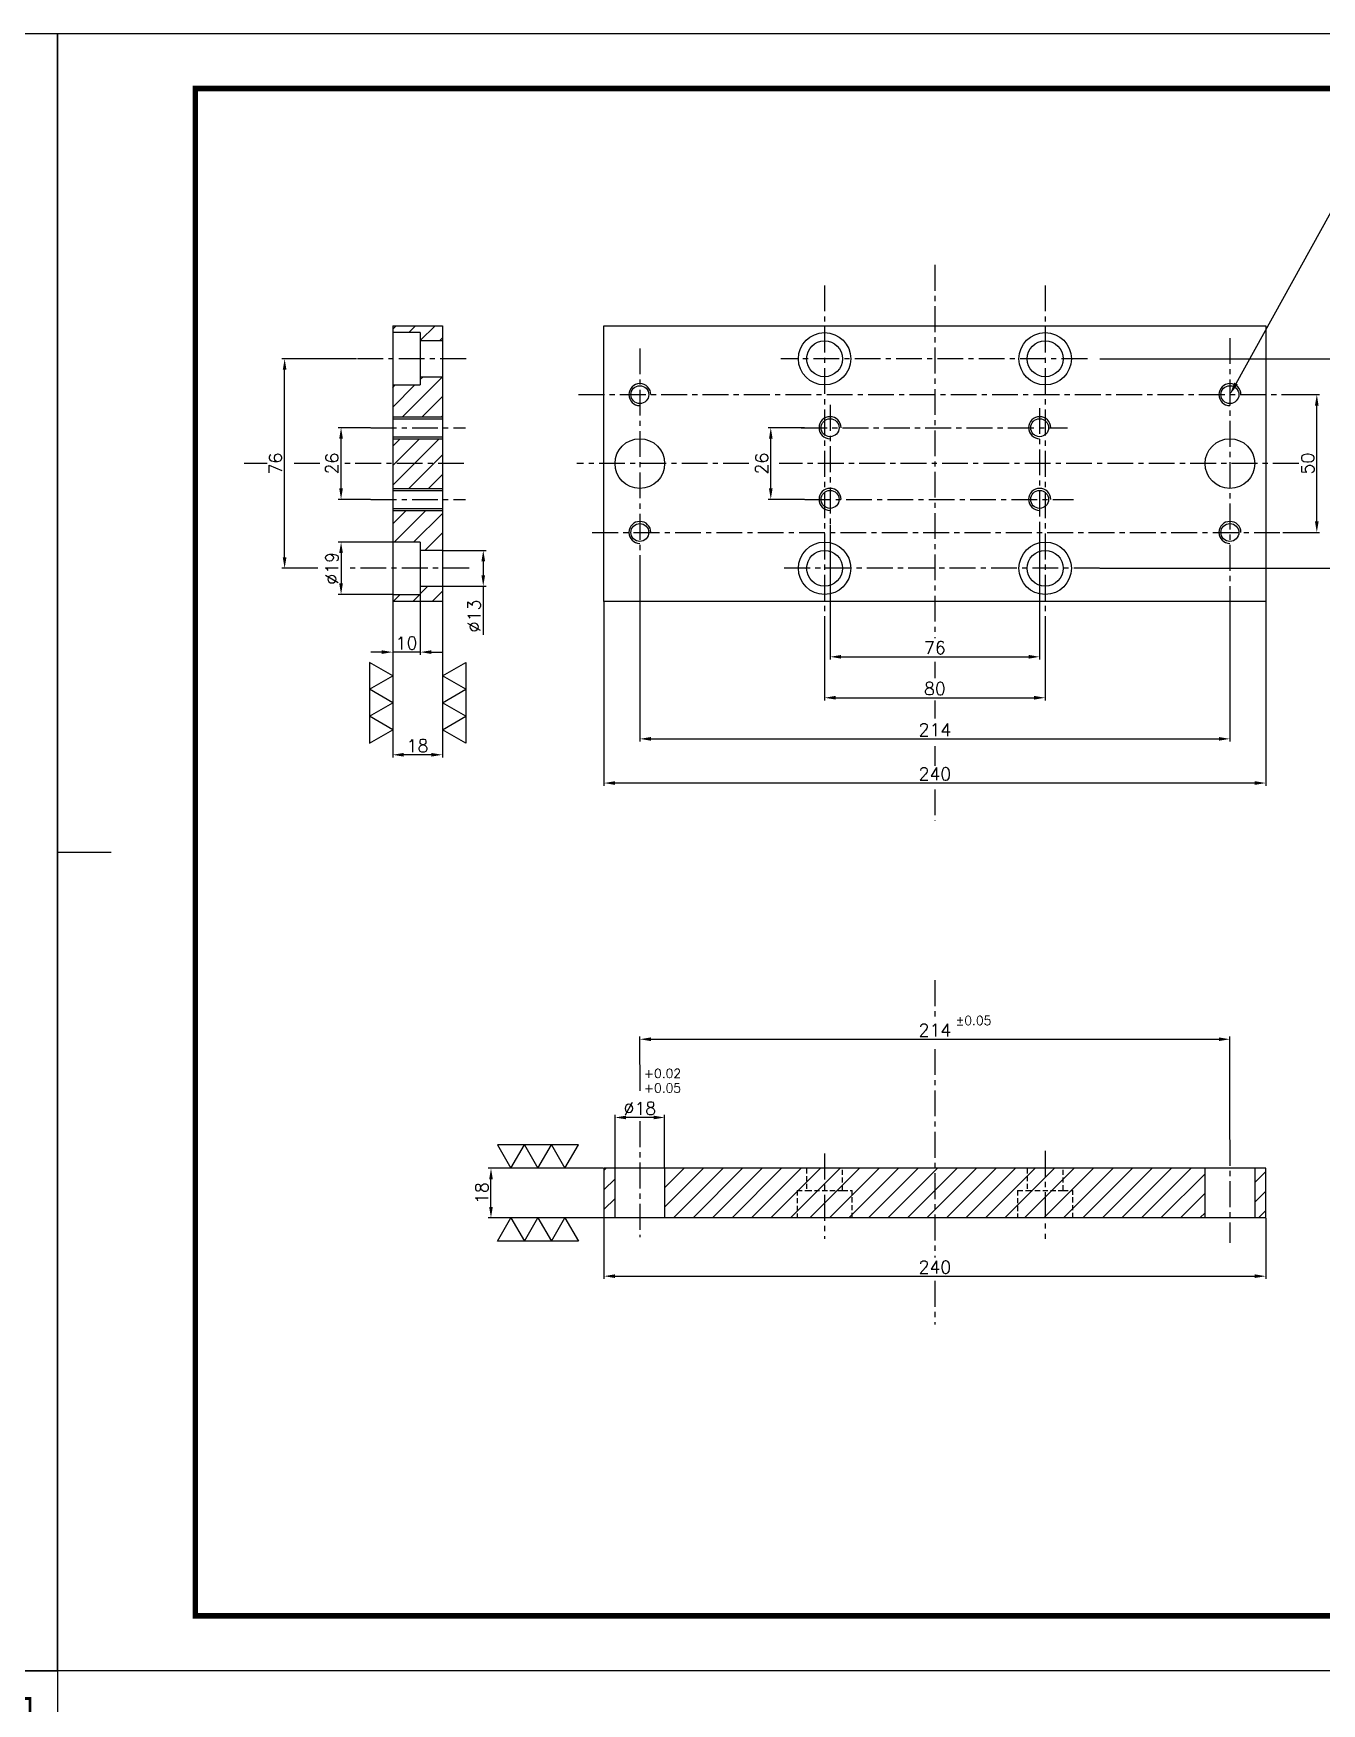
# Model space of a CAD drawing. Extents: x -13768 to 18086, y -10615 to 1188.
# Drawn here: x 5549 to 6017, y -1784 to -1178 of the extents above; entities that cross this region are included whole.
import ezdxf
from ezdxf import colors
from ezdxf.entities.mleader import LeaderData, LeaderLine
from ezdxf.math import Vec2, Vec3

# ---------------------------------------------------------------- set-up
doc = ezdxf.new("R2010")
doc.units = 0
doc.header["$LTSCALE"] = 7.5
doc.header["$MEASUREMENT"] = 0
doc.linetypes.add('CENTER', pattern=[2, 1.25, -0.25, 0.25, -0.25])
doc.linetypes.add('HIDDEN', pattern=[0.375, 0.25, -0.125])
doc.layers.get('0').update_dxf_attribs({"linetype": 'CONTINUOUS'})
doc.layers.get('DEFPOINTS').update_dxf_attribs({"linetype": 'CONTINUOUS'})
for name, color, linetype in [('0-CO', 3, 'CONTINUOUS'), ('CL', 1, 'CENTER'), ('CO', 3, 'CONTINUOUS'), ('FI', 1, 'CONTINUOUS'), ('OC', 1, 'HIDDEN'), ('RY', 5, 'CONTINUOUS')]:
    doc.layers.add(name, color=color, linetype=linetype)
doc.styles.add('ROMANS', font='ROMANS.SHX')
doc.dimstyles.new('2', dxfattribs={"dimscale": 2, "dimtxt": 2.3, "dimasz": 2, "dimexe": 0.5, "dimexo": 0.0625, "dimgap": 0.5, "dimtad": 1, "dimdec": 4, "dimdsep": 46, "dimtxsty": 'ROMANS', "dimcen": -2, "dimclrt": 7, "dimadec": 0, "dimazin": 0, "dimtfac": 0.869565, "dimtdec": 4, "dimtmove": 0, "dimatfit": 3, "dimfxl": 1, "dimtolj": 1, "dimarcsym": 0})

# ---------------------------------------------------------------- blocks, each defined once
blk = doc.blocks.new('A3G')
for p, q in [((235, 292), (235, 297)), ((0, 148.5), (9.75, 148.5)), ((235, 5), (235, 0))]:
    blk.add_line(p, q)
blk.add_lwpolyline([(0, 297), (420, 297), (420, 0), (0, 0)], close=True)
at = {"const_width": 1}
blk.add_lwpolyline([(25, 287), (410, 287), (410, 10), (25, 10)], close=True, dxfattribs=at)
blk = doc.blocks.new('*D558')
at = {"layer": 'CO', "color": 0, "lineweight": -2}
for p, q in [((5838.38, -1356.3), (5838.38, -1405.13)), ((5914.38, -1356.58), (5914.38, -1405.13)), ((5842.38, -1404.13), (5910.38, -1404.13))]:
    blk.add_line(p, q, dxfattribs=at)
at = {"layer": 'CO', "color": 0}
for points in [[(5842.38, -1403.46), (5842.38, -1404.8), (5838.38, -1404.13)], [(5910.38, -1403.46), (5910.38, -1404.8), (5914.38, -1404.13)]]:
    blk.add_solid(points, dxfattribs=at)
at = {"layer": 'DEFPOINTS', "color": 0}
for p in [(5838.38, -1356.17), (5914.38, -1356.46), (5914.38, -1404.13)]:
    blk.add_point(p, dxfattribs=at)
at = {"layer": 'CO', "color": 7, "insert": (5876.38, -1400.83), "char_height": 4.6, "attachment_point": 5, "style": 'ROMANS'}
blk.add_mtext('\\A1;76', dxfattribs=at)
blk = doc.blocks.new('*D559')
at = {"layer": 'CO', "color": 0, "lineweight": -2}
for p, q in [((5836.38, -1390.65), (5836.38, -1419.98)), ((5916.38, -1390.65), (5916.38, -1419.98)), ((5840.38, -1418.98), (5912.38, -1418.98))]:
    blk.add_line(p, q, dxfattribs=at)
at = {"layer": 'CO', "color": 0}
for points in [[(5840.38, -1418.31), (5840.38, -1419.64), (5836.38, -1418.98)], [(5912.38, -1418.31), (5912.38, -1419.64), (5916.38, -1418.98)]]:
    blk.add_solid(points, dxfattribs=at)
at = {"layer": 'DEFPOINTS', "color": 0}
for p in [(5836.38, -1390.53), (5916.38, -1390.53), (5916.38, -1418.98)]:
    blk.add_point(p, dxfattribs=at)
at = {"layer": 'CO', "color": 7, "insert": (5876.38, -1415.68), "char_height": 4.6, "attachment_point": 5, "style": 'ROMANS'}
blk.add_mtext('\\A1;80', dxfattribs=at)
blk = doc.blocks.new('*D560')
at = {"layer": 'CO', "color": 0, "lineweight": -2}
for p, q in [((5769.38, -1376.06), (5769.38, -1434.89)), ((5983.38, -1379.17), (5983.38, -1434.89)), ((5773.38, -1433.89), (5979.38, -1433.89))]:
    blk.add_line(p, q, dxfattribs=at)
at = {"layer": 'CO', "color": 0}
for points in [[(5773.38, -1433.23), (5773.38, -1434.56), (5769.38, -1433.89)], [(5979.38, -1433.23), (5979.38, -1434.56), (5983.38, -1433.89)]]:
    blk.add_solid(points, dxfattribs=at)
at = {"layer": 'DEFPOINTS', "color": 0}
for p in [(5769.38, -1375.93), (5983.38, -1379.04), (5983.38, -1433.89)]:
    blk.add_point(p, dxfattribs=at)
at = {"layer": 'CO', "color": 7, "insert": (5876.38, -1430.59), "char_height": 4.6, "attachment_point": 5, "style": 'ROMANS'}
blk.add_mtext('\\A1;214', dxfattribs=at)
blk = doc.blocks.new('*D561')
at = {"layer": 'CO', "color": 0, "lineweight": -2}
for p, q in [((5756.38, -1384.15), (5756.38, -1450.92)), ((5996.38, -1384.15), (5996.38, -1450.92)), ((5992.38, -1449.92), (5760.38, -1449.92))]:
    blk.add_line(p, q, dxfattribs=at)
at = {"layer": 'CO', "color": 0}
for points in [[(5760.38, -1449.25), (5760.38, -1450.59), (5756.38, -1449.92)], [(5992.38, -1449.25), (5992.38, -1450.59), (5996.38, -1449.92)]]:
    blk.add_solid(points, dxfattribs=at)
at = {"layer": 'DEFPOINTS', "color": 0}
for p in [(5756.38, -1384.03), (5996.38, -1384.03), (5756.38, -1449.92)]:
    blk.add_point(p, dxfattribs=at)
at = {"layer": 'CO', "color": 7, "insert": (5876.38, -1446.62), "char_height": 4.6, "attachment_point": 5, "style": 'ROMANS'}
blk.add_mtext('\\A1;240', dxfattribs=at)
blk = doc.blocks.new('*D562')
at = {"layer": 'CO', "color": 0, "lineweight": -2}
for p, q in [((6002.55, -1309.03), (6015.9, -1309.03)), ((6014.9, -1355.03), (6014.9, -1313.03)), ((6002.55, -1359.03), (6015.9, -1359.03))]:
    blk.add_line(p, q, dxfattribs=at)
at = {"layer": 'CO', "color": 0}
for points in [[(6014.23, -1313.03), (6015.56, -1313.03), (6014.9, -1309.03)], [(6014.23, -1355.03), (6015.56, -1355.03), (6014.9, -1359.03)]]:
    blk.add_solid(points, dxfattribs=at)
at = {"layer": 'DEFPOINTS', "color": 0}
for p in [(6002.43, -1309.03), (6014.9, -1309.03), (6002.43, -1359.03)]:
    blk.add_point(p, dxfattribs=at)
at = {"layer": 'CO', "color": 7, "insert": (6011.6, -1334.03), "char_height": 4.6, "attachment_point": 5, "rotation": 90, "style": 'ROMANS'}
blk.add_mtext('\\A1;50', dxfattribs=at)
blk = doc.blocks.new('*D563')
at = {"layer": 'CO', "color": 0, "lineweight": -2}
for p, q in [((5936.24, -1296.03), (6031.94, -1296.03)), ((6030.94, -1368.03), (6030.94, -1300.03)), ((5936.24, -1372.03), (6031.94, -1372.03))]:
    blk.add_line(p, q, dxfattribs=at)
at = {"layer": 'CO', "color": 0}
for points in [[(6030.27, -1300.03), (6031.61, -1300.03), (6030.94, -1296.03)], [(6030.27, -1368.03), (6031.61, -1368.03), (6030.94, -1372.03)]]:
    blk.add_solid(points, dxfattribs=at)
at = {"layer": 'DEFPOINTS', "color": 0}
for p in [(5936.12, -1296.03), (6030.94, -1296.03), (5936.12, -1372.03)]:
    blk.add_point(p, dxfattribs=at)
at = {"layer": 'CO', "color": 7, "insert": (6027.64, -1334.03), "char_height": 4.6, "attachment_point": 5, "rotation": 90, "style": 'ROMANS'}
blk.add_mtext('\\A1;76', dxfattribs=at)
blk = doc.blocks.new('*D564')
at = {"layer": 'CO', "color": 0, "lineweight": -2}
for p, q in [((5829.04, -1321.03), (5815.87, -1321.03)), ((5816.87, -1343.03), (5816.87, -1325.03)), ((5829.04, -1347.03), (5815.87, -1347.03))]:
    blk.add_line(p, q, dxfattribs=at)
at = {"layer": 'CO', "color": 0}
for points in [[(5816.21, -1325.03), (5817.54, -1325.03), (5816.87, -1321.03)], [(5816.21, -1343.03), (5817.54, -1343.03), (5816.87, -1347.03)]]:
    blk.add_solid(points, dxfattribs=at)
at = {"layer": 'DEFPOINTS', "color": 0}
for p in [(5816.87, -1321.03), (5829.16, -1321.03), (5829.16, -1347.03)]:
    blk.add_point(p, dxfattribs=at)
at = {"layer": 'CO', "color": 7, "insert": (5813.57, -1334.03), "char_height": 4.6, "attachment_point": 5, "rotation": 90, "style": 'ROMANS'}
blk.add_mtext('\\A1;26', dxfattribs=at)
blk = doc.blocks.new('*D565')
at = {"layer": 'CO', "color": 0, "lineweight": -2}
for p, q in [((5756.13, -1589.67), (5714.39, -1589.67)), ((5715.39, -1603.67), (5715.39, -1593.67)), ((5756.25, -1607.67), (5714.39, -1607.67))]:
    blk.add_line(p, q, dxfattribs=at)
at = {"layer": 'CO', "color": 0}
for points in [[(5714.73, -1593.67), (5716.06, -1593.67), (5715.39, -1589.67)], [(5714.73, -1603.67), (5716.06, -1603.67), (5715.39, -1607.67)]]:
    blk.add_solid(points, dxfattribs=at)
at = {"layer": 'DEFPOINTS', "color": 0}
for p in [(5715.39, -1589.67), (5756.25, -1589.67), (5756.38, -1607.67)]:
    blk.add_point(p, dxfattribs=at)
at = {"layer": 'CO', "color": 7, "insert": (5712.09, -1598.67), "char_height": 4.6, "attachment_point": 5, "rotation": 90, "style": 'ROMANS'}
blk.add_mtext('\\A1;18', dxfattribs=at)
blk = doc.blocks.new('*D566')
at = {"layer": 'CO', "color": 0, "lineweight": -2}
for p, q in [((5760.38, -1589.55), (5760.38, -1570.24)), ((5774.38, -1571.24), (5764.38, -1571.24)), ((5778.38, -1589.55), (5778.38, -1570.24))]:
    blk.add_line(p, q, dxfattribs=at)
at = {"layer": 'CO', "color": 0}
for points in [[(5764.38, -1570.57), (5764.38, -1571.9), (5760.38, -1571.24)], [(5774.38, -1570.57), (5774.38, -1571.9), (5778.38, -1571.24)]]:
    blk.add_solid(points, dxfattribs=at)
at = {"layer": 'DEFPOINTS', "color": 0}
for p in [(5760.38, -1571.24), (5760.38, -1589.67), (5778.38, -1589.67)]:
    blk.add_point(p, dxfattribs=at)
at = {"layer": 'CO', "color": 7, "insert": (5769.38, -1567.94), "char_height": 4.6, "attachment_point": 5, "style": 'ROMANS'}
blk.add_mtext('\\A1;%%C18', dxfattribs=at)
blk = doc.blocks.new('*D567')
at = {"layer": 'CO', "color": 0, "lineweight": -2}
for p, q in [((5769.38, -1552.03), (5769.38, -1541.86)), ((5773.38, -1542.86), (5979.38, -1542.86)), ((5983.38, -1579.22), (5983.38, -1541.86))]:
    blk.add_line(p, q, dxfattribs=at)
at = {"layer": 'CO', "color": 0}
for points in [[(5773.38, -1542.2), (5773.38, -1543.53), (5769.38, -1542.86)], [(5979.38, -1542.2), (5979.38, -1543.53), (5983.38, -1542.86)]]:
    blk.add_solid(points, dxfattribs=at)
at = {"layer": 'DEFPOINTS', "color": 0}
for p in [(5983.38, -1542.86), (5769.38, -1552.15), (5983.38, -1579.35)]:
    blk.add_point(p, dxfattribs=at)
at = {"layer": 'CO', "color": 7, "insert": (5876.38, -1539.56), "char_height": 4.6, "attachment_point": 5, "style": 'ROMANS'}
blk.add_mtext('\\A1;214', dxfattribs=at)
blk = doc.blocks.new('TOL')
at = {"layer": '0-CO', "style": 'ROMANS'}
for tag, p in [('TOLSUP', (2.34, 3.94)), ('TOLINF', (2.34, 1.29))]:
    blk.add_attdef(tag, p, '', height=1.64, dxfattribs=at)
blk = doc.blocks.new('*D568')
at = {"layer": 'CO', "color": 0, "lineweight": -2}
for p, q in [((5756.38, -1607.8), (5756.38, -1629.81)), ((5996.38, -1607.8), (5996.38, -1629.81)), ((5760.38, -1628.81), (5992.38, -1628.81))]:
    blk.add_line(p, q, dxfattribs=at)
at = {"layer": 'CO', "color": 0}
for points in [[(5760.38, -1628.14), (5760.38, -1629.47), (5756.38, -1628.81)], [(5992.38, -1628.14), (5992.38, -1629.47), (5996.38, -1628.81)]]:
    blk.add_solid(points, dxfattribs=at)
at = {"layer": 'DEFPOINTS', "color": 0}
for p in [(5756.38, -1607.67), (5996.38, -1607.67), (5996.38, -1628.81)]:
    blk.add_point(p, dxfattribs=at)
at = {"layer": 'CO', "color": 7, "insert": (5876.38, -1625.51), "char_height": 4.6, "attachment_point": 5, "style": 'ROMANS'}
blk.add_mtext('\\A1;240', dxfattribs=at)
blk = doc.blocks.new('*D569')
at = {"layer": 'CO', "color": 0, "lineweight": -2}
for p, q in [((5679.76, -1384.15), (5679.76, -1403.43)), ((5689.76, -1381.65), (5689.76, -1403.43)), ((5675.76, -1402.43), (5671.76, -1402.43)), ((5689.76, -1402.43), (5679.76, -1402.43)), ((5693.76, -1402.43), (5697.76, -1402.43))]:
    blk.add_line(p, q, dxfattribs=at)
at = {"layer": 'CO', "color": 0}
for points in [[(5675.76, -1401.76), (5675.76, -1403.09), (5679.76, -1402.43)], [(5693.76, -1401.76), (5693.76, -1403.09), (5689.76, -1402.43)]]:
    blk.add_solid(points, dxfattribs=at)
at = {"layer": 'DEFPOINTS', "color": 0}
for p in [(5679.76, -1384.03), (5689.76, -1381.53), (5679.76, -1402.43)]:
    blk.add_point(p, dxfattribs=at)
at = {"layer": 'CO', "color": 7, "insert": (5684.76, -1399.13), "char_height": 4.6, "attachment_point": 5, "style": 'ROMANS'}
blk.add_mtext('\\A1;10', dxfattribs=at)
blk = doc.blocks.new('*D570')
at = {"layer": 'CO', "color": 0, "lineweight": -2}
for p, q in [((5679.76, -1384.15), (5679.76, -1440.67)), ((5697.76, -1384.15), (5697.76, -1440.67)), ((5693.76, -1439.67), (5683.76, -1439.67))]:
    blk.add_line(p, q, dxfattribs=at)
at = {"layer": 'CO', "color": 0}
for points in [[(5683.76, -1439), (5683.76, -1440.34), (5679.76, -1439.67)], [(5693.76, -1439), (5693.76, -1440.34), (5697.76, -1439.67)]]:
    blk.add_solid(points, dxfattribs=at)
at = {"layer": 'DEFPOINTS', "color": 0}
for p in [(5679.76, -1384.03), (5697.76, -1384.03), (5679.76, -1439.67)]:
    blk.add_point(p, dxfattribs=at)
at = {"layer": 'CO', "color": 7, "insert": (5688.76, -1436.37), "char_height": 4.6, "attachment_point": 5, "style": 'ROMANS'}
blk.add_mtext('\\A1;18', dxfattribs=at)
blk = doc.blocks.new('*D571')
at = {"layer": 'CO', "color": 0, "lineweight": -2}
for p, q in [((5671.67, -1321.03), (5660.02, -1321.03)), ((5661.02, -1343.03), (5661.02, -1325.03)), ((5671.67, -1347.03), (5660.02, -1347.03))]:
    blk.add_line(p, q, dxfattribs=at)
at = {"layer": 'CO', "color": 0}
for points in [[(5660.35, -1325.03), (5661.68, -1325.03), (5661.02, -1321.03)], [(5660.35, -1343.03), (5661.68, -1343.03), (5661.02, -1347.03)]]:
    blk.add_solid(points, dxfattribs=at)
at = {"layer": 'DEFPOINTS', "color": 0}
for p in [(5661.02, -1321.03), (5671.8, -1321.03), (5671.8, -1347.03)]:
    blk.add_point(p, dxfattribs=at)
at = {"layer": 'CO', "color": 7, "insert": (5657.72, -1334.03), "char_height": 4.6, "attachment_point": 5, "rotation": 90, "style": 'ROMANS'}
blk.add_mtext('\\A1;26', dxfattribs=at)
blk = doc.blocks.new('*D572')
at = {"layer": 'CO', "color": 0, "lineweight": -2}
for p, q in [((5697.88, -1365.53), (5713.59, -1365.53)), ((5712.59, -1369.53), (5712.59, -1374.53)), ((5697.88, -1378.53), (5713.59, -1378.53)), ((5712.59, -1378.53), (5712.59, -1396.14))]:
    blk.add_line(p, q, dxfattribs=at)
at = {"layer": 'CO', "color": 0}
for points in [[(5711.93, -1369.53), (5713.26, -1369.53), (5712.59, -1365.53)], [(5711.93, -1374.53), (5713.26, -1374.53), (5712.59, -1378.53)]]:
    blk.add_solid(points, dxfattribs=at)
at = {"layer": 'DEFPOINTS', "color": 0}
for p in [(5697.76, -1365.53), (5697.76, -1378.53), (5712.59, -1378.53)]:
    blk.add_point(p, dxfattribs=at)
at = {"layer": 'CO', "color": 7, "insert": (5709.29, -1389.33), "char_height": 4.6, "attachment_point": 5, "rotation": 90, "style": 'ROMANS'}
blk.add_mtext('\\A1;%%C13', dxfattribs=at)
blk = doc.blocks.new('*D573')
at = {"layer": 'CO', "color": 0, "lineweight": -2}
for p, q in [((5679.63, -1362.53), (5660.02, -1362.53)), ((5661.02, -1366.53), (5661.02, -1377.53)), ((5679.63, -1381.53), (5660.02, -1381.53))]:
    blk.add_line(p, q, dxfattribs=at)
at = {"layer": 'CO', "color": 0}
for points in [[(5660.35, -1366.53), (5661.68, -1366.53), (5661.02, -1362.53)], [(5660.35, -1377.53), (5661.68, -1377.53), (5661.02, -1381.53)]]:
    blk.add_solid(points, dxfattribs=at)
at = {"layer": 'DEFPOINTS', "color": 0}
for p in [(5679.76, -1362.53), (5661.02, -1381.53), (5679.76, -1381.53)]:
    blk.add_point(p, dxfattribs=at)
at = {"layer": 'CO', "color": 7, "insert": (5657.72, -1372.03), "char_height": 4.6, "attachment_point": 5, "rotation": 90, "style": 'ROMANS'}
blk.add_mtext('\\A1;%%C19', dxfattribs=at)
blk = doc.blocks.new('*D574')
at = {"layer": 'CO', "color": 0, "lineweight": -2}
for p, q in [((5666.63, -1296.03), (5639.55, -1296.03)), ((5640.55, -1368.03), (5640.55, -1300.03)), ((5644.48, -1372.03), (5639.55, -1372.03))]:
    blk.add_line(p, q, dxfattribs=at)
at = {"layer": 'CO', "color": 0}
for points in [[(5639.88, -1300.03), (5641.21, -1300.03), (5640.55, -1296.03)], [(5639.88, -1368.03), (5641.21, -1368.03), (5640.55, -1372.03)]]:
    blk.add_solid(points, dxfattribs=at)
at = {"layer": 'DEFPOINTS', "color": 0}
for p in [(5640.55, -1296.03), (5666.76, -1296.03), (5644.61, -1372.03)]:
    blk.add_point(p, dxfattribs=at)
at = {"layer": 'CO', "color": 7, "insert": (5637.25, -1334.03), "char_height": 4.6, "attachment_point": 5, "rotation": 90, "style": 'ROMANS'}
blk.add_mtext('\\A1;76', dxfattribs=at)

msp = doc.modelspace()

# ---------------------------------------------------------------- hatches: boundary and pattern name
at = {"layer": 'RY'}
h = msp.add_hatch(dxfattribs=at)
h.set_pattern_fill('ANSI31', color=256, scale=40, style=0)
h.paths.add_polyline_path([(5697.75928, -1284.02885), (5679.75928, -1284.02885), (5679.75928, -1286.52885), (5689.75928, -1286.52885), (5689.75928, -1289.52885), (5697.75928, -1289.52885)])
h.paths.add_polyline_path([(5697.75928, -1302.52885), (5689.75928, -1302.52885), (5689.75928, -1305.52885), (5679.75928, -1305.52885), (5679.75928, -1317.02885), (5697.75928, -1317.02885)])
h.paths.add_polyline_path([(5697.75928, -1325.02885), (5679.75928, -1325.02885), (5679.75928, -1334.02885), (5697.75928, -1334.02885)])
h.paths.add_polyline_path([(5697.75928, -1334.02885), (5679.75928, -1334.02885), (5679.75928, -1343.02885), (5697.75928, -1343.02885)])
h.paths.add_polyline_path([(5697.75928, -1351.02885), (5679.75928, -1351.02885), (5679.75928, -1362.52885), (5689.75928, -1362.52885), (5689.75928, -1365.52885), (5697.75928, -1365.52885)])
h.paths.add_polyline_path([(5697.75928, -1378.52885), (5689.75928, -1378.52885), (5689.75928, -1381.52885), (5679.75928, -1381.52885), (5679.75928, -1384.02885), (5697.75928, -1384.02885)])
h = msp.add_hatch(dxfattribs=at)
h.set_pattern_fill('ANSI31', color=256, scale=40, style=0)
h.paths.add_polyline_path([(5916.37955, -1589.6742), (5916.37955, -1607.6742), (5974.37955, -1607.6742), (5974.37955, -1589.6742)])
h.paths.add_polyline_path([(5876.37955, -1589.6742), (5876.37955, -1607.6742), (5916.37955, -1607.6742), (5916.37955, -1589.6742)])
h.paths.add_polyline_path([(5876.37955, -1607.6742), (5876.37955, -1589.6742), (5836.37955, -1589.6742), (5836.37955, -1607.6742)])
h.paths.add_polyline_path([(5836.37955, -1589.6742), (5778.37955, -1589.6742), (5778.37955, -1607.6742), (5836.37955, -1607.6742)])
h.paths.add_polyline_path([(5756.37955, -1607.6742), (5760.37955, -1607.6742), (5760.37955, -1589.6742), (5756.37955, -1589.6742)])
h.paths.add_polyline_path([(5996.37955, -1589.6742), (5992.37955, -1589.6742), (5992.37955, -1607.6742), (5996.37955, -1607.6742)])

# ---------------------------------------------------------------- linework, layer by layer
for p, q in [((5679.75928, -1284.02885), (5679.75928, -1384.02885)), ((5679.75928, -1284.02885), (5697.75928, -1284.02885)), ((5697.75928, -1284.02885), (5697.75928, -1384.02885)), ((5756.37955, -1284.02885), (5996.37955, -1284.02885)), ((5756.37955, -1384.02885), (5756.37955, -1284.02885)), ((5996.37955, -1284.02885), (5996.37955, -1384.02885)), ((5689.75928, -1286.52885), (5679.75928, -1286.52885)), ((5689.75928, -1286.52885), (5689.75928, -1305.52885)), ((5697.75928, -1289.52885), (5689.75928, -1289.52885)), ((5689.75928, -1302.52885), (5697.75928, -1302.52885)), ((5679.75928, -1305.52885), (5689.75928, -1305.52885)), ((5679.75928, -1317.77885), (5697.75928, -1317.77885)), ((5679.75928, -1324.27885), (5697.75928, -1324.27885)), ((5679.75928, -1343.77885), (5697.75928, -1343.77885)), ((5679.75928, -1350.27885), (5697.75928, -1350.27885)), ((5689.75928, -1362.52885), (5679.75928, -1362.52885)), ((5689.75928, -1362.52885), (5689.75928, -1381.52885)), ((5697.75928, -1365.52885), (5689.75928, -1365.52885)), ((5689.75928, -1378.52885), (5697.75928, -1378.52885)), ((5679.75928, -1381.52885), (5689.75928, -1381.52885)), ((5697.75928, -1384.02885), (5679.75928, -1384.02885)), ((5996.37955, -1384.02885), (5756.37955, -1384.02885)), ((5756.37955, -1589.6742), (5756.37955, -1607.6742)), ((5760.37955, -1589.6742), (5756.37955, -1589.6742)), ((5760.37955, -1607.6742), (5760.37955, -1589.6742)), ((5778.37955, -1589.6742), (5760.37955, -1589.6742)), ((5778.37955, -1589.6742), (5778.37955, -1607.6742)), ((5974.37955, -1589.6742), (5778.37955, -1589.6742)), ((5974.37955, -1607.6742), (5974.37955, -1589.6742)), ((5992.37955, -1589.6742), (5974.37955, -1589.6742)), ((5992.37955, -1589.6742), (5992.37955, -1607.6742)), ((5996.37955, -1589.6742), (5992.37955, -1589.6742)), ((5996.37955, -1607.6742), (5996.37955, -1589.6742)), ((5760.37955, -1607.6742), (5756.37955, -1607.6742)), ((5778.37955, -1607.6742), (5760.37955, -1607.6742)), ((5974.37955, -1607.6742), (5778.37955, -1607.6742)), ((5992.37955, -1607.6742), (5974.37955, -1607.6742)), ((5996.37955, -1607.6742), (5992.37955, -1607.6742))]:
    msp.add_line(p, q)
for centre, radius in [((5836.37955, -1296.02885), 9.5), ((5836.37955, -1296.02885), 6.5), ((5916.37955, -1296.02885), 9.5), ((5916.37955, -1296.02885), 6.5), ((5769.37955, -1309.02885), 3.25), ((5983.37955, -1309.02885), 3.25), ((5838.37955, -1321.02885), 3.25), ((5914.37955, -1321.02885), 3.25), ((5769.37955, -1334.02885), 9), ((5983.37955, -1334.02885), 9), ((5838.37955, -1347.02885), 3.25), ((5914.37955, -1347.02885), 3.25), ((5769.37955, -1359.02885), 3.25), ((5983.37955, -1359.02885), 3.25), ((5836.37955, -1372.02885), 9.5), ((5916.37955, -1372.02885), 9.5), ((5836.37955, -1372.02885), 6.5), ((5916.37955, -1372.02885), 6.5)]:
    msp.add_circle(centre, radius)
at = {"layer": 'CL'}
for p, q in [((5876.37955, -1261.98506), (5876.37955, -1397.3162)), ((5836.37955, -1269.42299), (5836.37955, -1390.52803)), ((5916.37955, -1269.42299), (5916.37955, -1390.52803)), ((5983.37955, -1288.53703), (5983.37955, -1379.04288)), ((5706.3367, -1296.02885), (5666.7594, -1296.02885)), ((5769.37955, -1292.26924), (5769.37955, -1375.93271)), ((5931.67656, -1296.02885), (5820.49251, -1296.02885)), ((5747.15079, -1309.02885), (6002.42759, -1309.02885)), ((5838.37955, -1312.75743), (5838.37955, -1356.17017)), ((5914.37955, -1313.91787), (5914.37955, -1356.45599)), ((5671.79755, -1321.02885), (5706.19034, -1321.02885)), ((5827.90104, -1321.02885), (5924.53546, -1321.02885)), ((5634.16606, -1334.02885), (5625.92435, -1334.02885)), ((5653.36599, -1334.02885), (5642.98064, -1334.02885)), ((5705.56831, -1334.02885), (5662.07134, -1334.02885)), ((5808.94776, -1334.02885), (5746.5853, -1334.02885)), ((6008.34771, -1334.02885), (5819.9635, -1334.02885)), ((5671.79755, -1347.02885), (5706.19034, -1347.02885)), ((5829.16099, -1347.02885), (5926.60627, -1347.02885)), ((5752.13667, -1359.02885), (6002.42759, -1359.02885)), ((5652.53567, -1372.02885), (5644.60546, -1372.02885)), ((5707.43468, -1372.02885), (5663.10819, -1372.02885)), ((5936.11505, -1372.02885), (5820.4713, -1372.02885)), ((5876.37955, -1405.93656), (5876.37955, -1411.91802)), ((5876.37955, -1420.0106), (5876.37955, -1426.56297)), ((5876.37955, -1436.59073), (5876.37955, -1443.62775)), ((5876.37955, -1452.2481), (5876.37955, -1463.63883)), ((5876.37955, -1521.43059), (5876.37955, -1535.3866)), ((5876.37955, -1546.44103), (5876.37955, -1622.06403)), ((5769.37955, -1552.15311), (5769.37955, -1562.62651)), ((5769.37955, -1572.61093), (5769.37955, -1614.6774)), ((5983.37955, -1579.34814), (5983.37955, -1616.76292)), ((5836.37955, -1584.326), (5836.37955, -1615.25718)), ((5916.37955, -1583.3894), (5916.37955, -1615.25718)), ((5876.37955, -1630.51395), (5876.37955, -1646.38312))]:
    msp.add_line(p, q, dxfattribs=at)
at = {"layer": 'CO'}
for points in [[(5679.75928, -1411.03486), (5671.29249, -1406.14656), (5671.29249, -1415.92317)], [(5697.75928, -1411.03486), (5706.22607, -1406.14656), (5706.22607, -1415.92317)], [(5679.75928, -1420.81147), (5671.29249, -1415.92317), (5671.29249, -1425.69978)], [(5697.75928, -1420.81147), (5706.22607, -1415.92317), (5706.22607, -1425.69978)], [(5679.75928, -1430.58808), (5671.29249, -1425.69978), (5671.29249, -1435.47639)], [(5697.75928, -1430.58808), (5706.22607, -1425.69978), (5706.22607, -1435.47639)], [(5722.64253, -1589.6742), (5727.53083, -1581.20741), (5717.75422, -1581.20741)], [(5732.41914, -1589.6742), (5737.30744, -1581.20741), (5727.53083, -1581.20741)], [(5742.19575, -1589.6742), (5747.08405, -1581.20741), (5737.30744, -1581.20741)], [(5722.64253, -1607.6742), (5727.53083, -1616.14099), (5717.75422, -1616.14099)], [(5732.41914, -1607.6742), (5737.30744, -1616.14099), (5727.53083, -1616.14099)], [(5742.19575, -1607.6742), (5747.08405, -1616.14099), (5737.30744, -1616.14099)]]:
    msp.add_lwpolyline(points, close=True, dxfattribs=at)
at = {"layer": 'FI'}
for p, q in [((5679.75928, -1317.02885), (5697.75928, -1317.02885)), ((5679.75928, -1325.02885), (5697.75928, -1325.02885)), ((5679.75928, -1343.02885), (5697.75928, -1343.02885)), ((5679.75928, -1351.02885), (5697.75928, -1351.02885))]:
    msp.add_line(p, q, dxfattribs=at)
for centre in [(5769.37955, -1309.02885), (5983.37955, -1309.02885), (5838.37955, -1321.02885), (5914.37955, -1321.02885), (5838.37955, -1347.02885), (5914.37955, -1347.02885), (5769.37955, -1359.02885), (5983.37955, -1359.02885)]:
    msp.add_arc(centre, 4, 0, 270, dxfattribs=at)
at = {"layer": 'OC'}
for p, q in [((5829.87955, -1589.6742), (5829.87955, -1597.6742)), ((5842.87955, -1597.6742), (5842.87955, -1589.6742)), ((5909.87955, -1589.6742), (5909.87955, -1597.6742)), ((5922.87955, -1597.6742), (5922.87955, -1589.6742)), ((5826.37955, -1597.6742), (5826.37955, -1607.6742)), ((5826.37955, -1597.6742), (5829.87955, -1597.6742)), ((5829.87955, -1597.6742), (5842.87955, -1597.6742)), ((5842.87955, -1597.6742), (5846.37955, -1597.6742)), ((5846.37955, -1607.6742), (5846.37955, -1597.6742)), ((5906.37955, -1597.6742), (5906.37955, -1607.6742)), ((5906.37955, -1597.6742), (5909.87955, -1597.6742)), ((5909.87955, -1597.6742), (5922.87955, -1597.6742)), ((5922.87955, -1597.6742), (5926.37955, -1597.6742)), ((5926.37955, -1607.6742), (5926.37955, -1597.6742))]:
    msp.add_line(p, q, dxfattribs=at)

# ---------------------------------------------------------------- block references
at = {"xscale": 2, "yscale": 2, "zscale": 2}
for p in [(4718.1677, -1771.99346), (5558.1677, -1771.99346)]:
    msp.add_blockref('A3G', p, dxfattribs=at)
msp.add_blockref('A3G', (5138.1677, -2068.99346))
at = {"layer": 'CO'}
ref = msp.add_blockref('TOL', (5879.26924, -1545.57147), dxfattribs=dict(at, xscale=2, yscale=2, zscale=2))
ref.add_attrib('TOLSUP', '%%p0.05', (5883.9582, -1537.69838), dxfattribs={"layer": '0-CO', "height": 3.272727, "style": 'ROMANS'})
at = {"layer": 'CO', "xscale": 2, "yscale": 2, "zscale": 2}
msp.add_blockref('TOL', (5766.18252, -1564.77937), dxfattribs=at).add_auto_attribs({'TOLINF': '+0.05', 'TOLSUP': '+0.02'})

# ---------------------------------------------------------------- dimensions: what is measured, and where the dimension line sits
at = {"layer": 'CO'}
for base, p1, p2, picture, middle in [((5640.54592, -1296.02885), (5644.60546, -1372.02885), (5666.7594, -1296.02885), '*D574', (5637.24592, -1334.02885)), ((6030.93884, -1296.02885), (5936.11505, -1372.02885), (5936.11505, -1296.02885), '*D563', (6027.63884, -1334.02885)), ((6014.89519, -1309.02885), (6002.42759, -1359.02885), (6002.42759, -1309.02885), '*D562', (6011.59519, -1334.02885)), ((5661.01767, -1321.02885), (5671.79755, -1347.02885), (5671.79755, -1321.02885), '*D571', (5657.71767, -1334.02885)), ((5816.87167, -1321.02885), (5829.16099, -1347.02885), (5829.16099, -1321.02885), '*D564', (5813.57167, -1334.02885)), ((5715.39429, -1589.6742), (5756.37955, -1607.6742), (5756.25455, -1589.6742), '*D565', (5712.09429, -1598.6742))]:
    dim = msp.add_linear_dim(base=base, p1=p1, p2=p2, angle=90, dimstyle='2', dxfattribs=at)
    dim.commit()
    dim.dimension.update_dxf_attribs({"geometry": picture, "text_midpoint": middle})
for base, p1, p2, picture, middle in [((5914.37955, -1404.12865), (5838.37955, -1356.17017), (5914.37955, -1356.45599), '*D558', (5876.37955, -1400.82865)), ((5983.37955, -1433.89492), (5769.37955, -1375.93271), (5983.37955, -1379.04288), '*D560', (5876.37955, -1430.59492)), ((5679.75928, -1402.42526), (5689.75928, -1381.52885), (5679.75928, -1384.02885), '*D569', (5684.75928, -1399.12526)), ((5679.75928, -1439.66847), (5697.75928, -1384.02885), (5679.75928, -1384.02885), '*D570', (5688.75928, -1436.36847)), ((5756.37955, -1449.92071), (5996.37955, -1384.02885), (5756.37955, -1384.02885), '*D561', (5876.37955, -1446.62071)), ((5916.37955, -1418.97775), (5836.37955, -1390.52803), (5916.37955, -1390.52803), '*D559', (5876.37955, -1415.67775)), ((5983.37955, -1542.86185), (5769.37955, -1552.15311), (5983.37955, -1579.34814), '*D567', (5876.37955, -1539.56185)), ((5996.37955, -1628.80817), (5756.37955, -1607.6742), (5996.37955, -1607.6742), '*D568', (5876.37955, -1625.50817))]:
    dim = msp.add_linear_dim(base=base, p1=p1, p2=p2, dimstyle='2', dxfattribs=at)
    dim.commit()
    dim.dimension.update_dxf_attribs({"geometry": picture, "text_midpoint": middle})
for base, p1, p2, picture, middle in [((5661.01767, -1381.52885), (5679.75928, -1362.52885), (5679.75928, -1381.52885), '*D573', (5657.71767, -1372.02885)), ((5712.59338, -1378.52885), (5697.75928, -1365.52885), (5697.75928, -1378.52885), '*D572', (5709.29338, -1389.33361))]:
    dim = msp.add_linear_dim(base=base, p1=p1, p2=p2, angle=90, text='%%C<>', dimstyle='2', dxfattribs=at)
    dim.commit()
    dim.dimension.update_dxf_attribs({"geometry": picture, "text_midpoint": middle})
dim = msp.add_linear_dim(base=(5760.37955, -1571.23785), p1=(5778.37955, -1589.6742), p2=(5760.37955, -1589.6742), text='%%C<>', dimstyle='2', dxfattribs=at)
dim.commit()
dim.dimension.update_dxf_attribs({"geometry": '*D566', "text_midpoint": (5769.37955, -1567.93785)})

# ---------------------------------------------------------------- leaders
ml = msp.add_multileader_mtext('Standard', dxfattribs=at)
ml.set_content('8 AGUJ. PAS. %%C6.75\\PRM 8 x 1.25', color=7, style='ROMANS')
ml.set_leader_properties(color=256, linetype='ByLayer', lineweight=-1)
ml.build(insert=Vec2(0, 0))
ml.multileader.update_dxf_attribs({"text_left_attachment_type": 6, "text_right_attachment_type": 5, "dogleg_length": 4, "arrow_head_size": 4.6, "scale": 2})
ctx = ml.context
ctx.base_point, ctx.scale, ctx.char_height, ctx.arrow_head_size, ctx.plane_origin = Vec3(6034.43277, -1231.3105), 2, 4.6, 4.6, Vec3(5983.37955, -1309.02885)
ctx.left_attachment, ctx.right_attachment = 6, 5
notes = []
notes.append((ctx, [(0, (1, 1, 0), (6026.43277, -1231.3105), (1, 0), 8, [(0, [(5983.37955, -1309.02885)], 0, [])])]))
ctx.mtext.insert, ctx.mtext.flow_direction = Vec3(6036.43277, -1225.7905), 5
for ctx, leaders in notes:
    for number, flags, end, landing, length, lines in leaders:
        leader = LeaderData()
        leader.index, (leader.has_last_leader_line, leader.has_dogleg_vector, leader.attachment_direction) = number, flags
        leader.last_leader_point, leader.dogleg_vector, leader.dogleg_length = Vec3(end), Vec3(landing), length
        for number, points, colour, breaks in lines:
            line = LeaderLine()
            line.index, line.vertices, line.color, line.breaks = number, Vec3.list(points), colors.encode_raw_color(colour), breaks
            leader.lines.append(line)
        ctx.leaders.append(leader)

doc.saveas('drawing.dxf')
